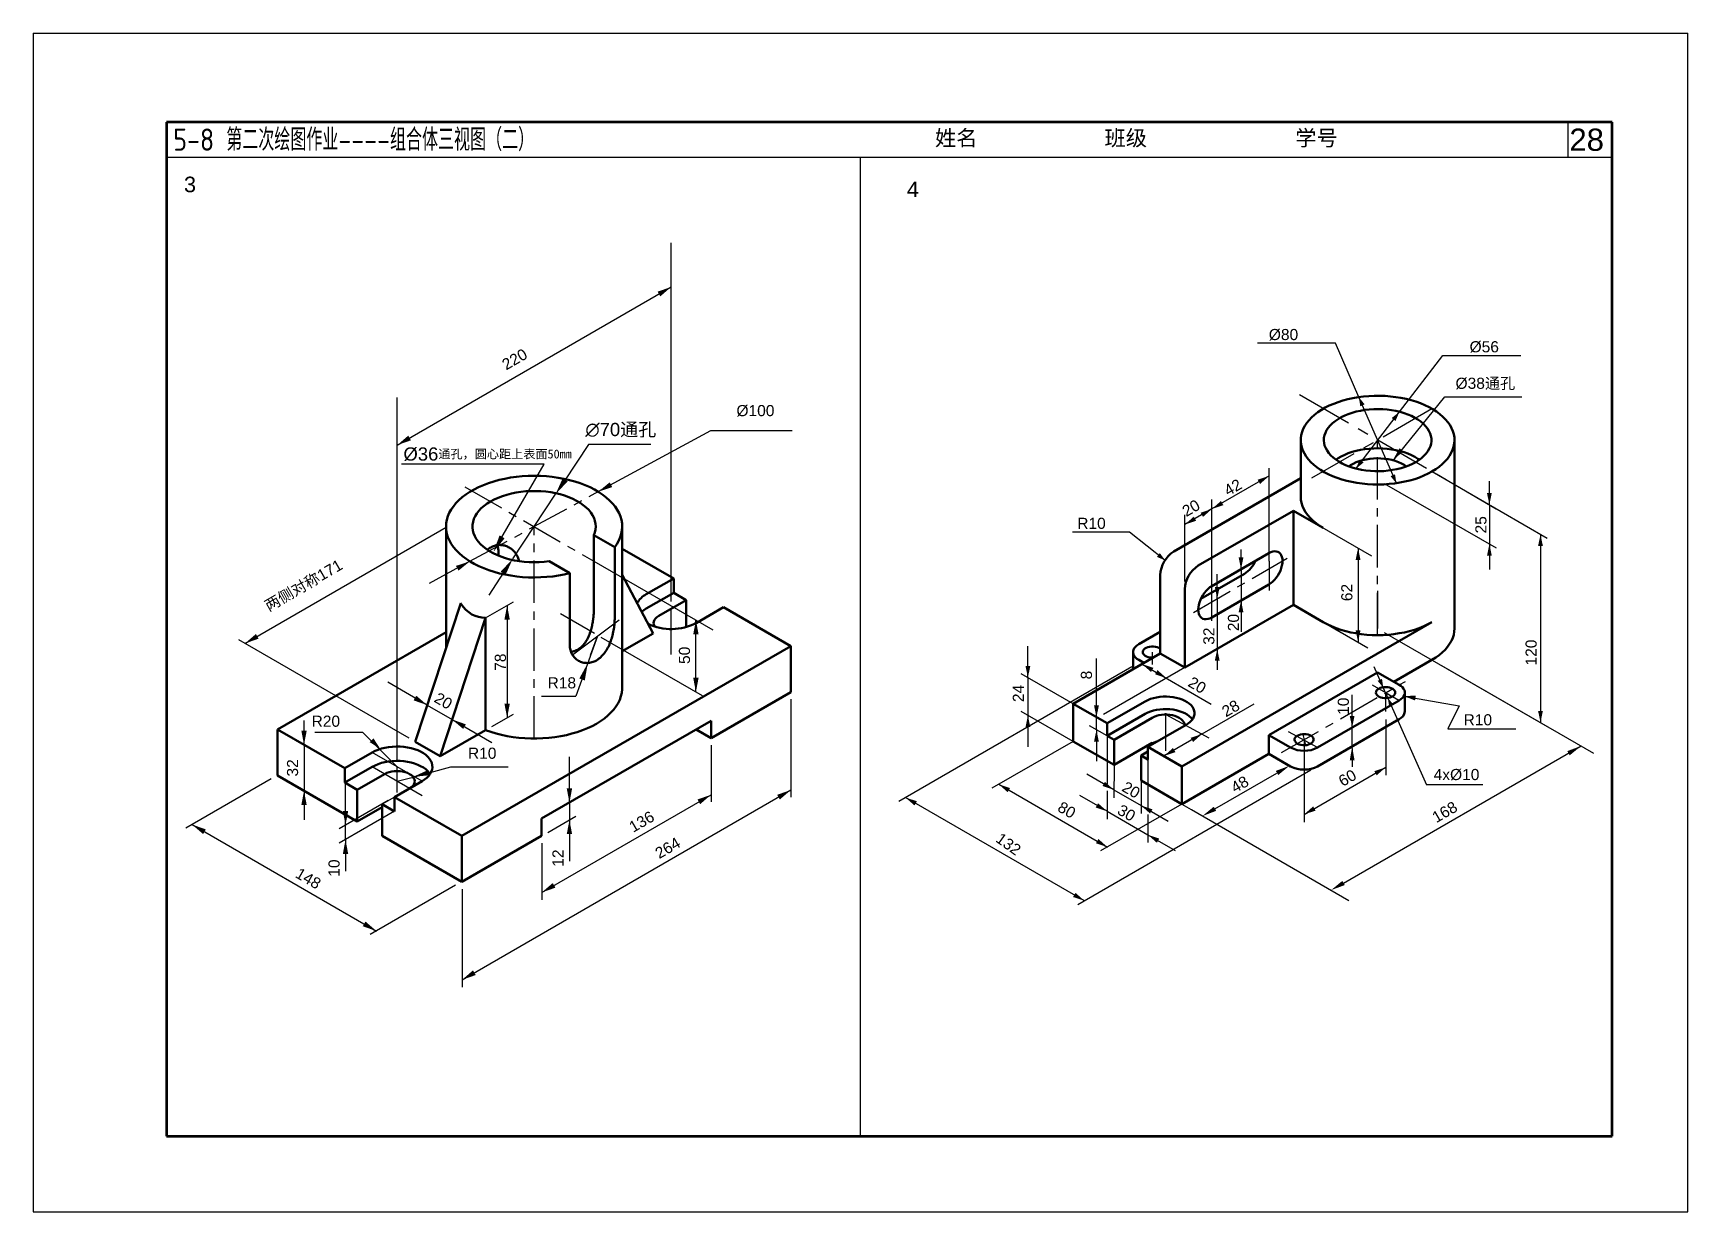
# Model space of a CAD drawing. Header units: inches. Extents: x 19 to 1260, y -758 to 274.
# Drawn here: x 459.5 to 831.5, y -752.4 to -487.4 of the extents above; entities that cross this region are included whole.
import ezdxf

# ---------------------------------------------------------------- set-up
doc = ezdxf.new("R2010")
doc.units = ezdxf.units.IN
doc.header["$LTSCALE"] = 2
doc.header["$MEASUREMENT"] = 0
doc.linetypes.add('CENTER', pattern=[50.8, 31.75, -6.35, 6.35, -6.35])
for name, color, linetype in [('c', 7, 'CENTER'), ('文字', 7, 'Continuous'), ('细实线', 7, 'Continuous')]:
    doc.layers.add(name, color=color, linetype=linetype)
for name, color, linetype, lineweight in [('s', 7, 'Continuous', 50), ('图层1', 7, 'Continuous', 50), ('粗实线', 7, 'Continuous', 53)]:
    doc.layers.add(name, color=color, linetype=linetype, lineweight=lineweight)
doc.styles.get("Standard").update_dxf_attribs({"font": 'arial.ttf', "height": 3.5})
doc.styles.add('汉字', font='gbenor.shx', dxfattribs={"height": 5, "bigfont": 'gbcbig.shx'})

msp = doc.modelspace()

# ---------------------------------------------------------------- linework, layer by layer
for p, q in [((459.47, -487.37), (831.47, -487.37)), ((814.47, -515.37), (489.47, -515.37)), ((585.55, -606.11), (612.3, -621.55))]:
    msp.add_line(p, q)
at = {"linetype": 'Continuous'}
for p, q in [((602.93, -615.14), (602.93, -534.53)), ((541.33, -579.99), (602.93, -544.42)), ((541.33, -650.71), (541.33, -569.26)), ((584.32, -579.88), (578.92, -588.01)), ((598.31, -579.88), (584.32, -579.88)), ((586.53, -590.45), (611.85, -576.69)), ((611.85, -576.69), (630.12, -576.69)), ((574.34, -584.26), (542.3, -584.26)), ((563.82, -602.48), (574.34, -584.26)), ((567.29, -605.54), (576.92, -591.03)), ((507.08, -624.58), (552.31, -598.47)), ((557.68, -606.11), (548.53, -611.09)), ((565.25, -608.61), (561.89, -613.69)), ((561.19, -618.82), (567.43, -615.22)), ((566.03, -616.02), (566.03, -641.3)), ((602.91, -619.98), (602.91, -616.75)), ((602.91, -627.09), (602.91, -619.98)), ((608.47, -635.5), (608.47, -619.33)), ((543.98, -645.88), (505.68, -623.77)), ((586.33, -622.97), (581.47, -636.45)), ((584.8, -627.22), (586.33, -622.97)), ((587.06, -623.14), (609.87, -636.31)), ((548.07, -638.44), (539.18, -633.31)), ((548.07, -638.44), (553.67, -641.67)), ((629.82, -637.13), (629.82, -659.14)), ((520.37, -647.37), (520.37, -641.93)), ((553.67, -641.67), (562.56, -646.81)), ((562.62, -643.27), (567.43, -640.49)), ((533.61, -644.63), (522.83, -644.63)), ((537.33, -648.32), (533.61, -644.63)), ((520.37, -647.37), (520.37, -657.72)), ((546.9, -655.54), (535.7, -649.08)), ((541.3, -652.28), (537.33, -648.32)), ((580.04, -660.37), (580.04, -650.1)), ((611.89, -647.48), (611.89, -660.19)), ((546.9, -658.81), (535.7, -652.34)), ((541.3, -655.57), (544.89, -654.61)), ((544.89, -654.61), (553.35, -652.34)), ((553.35, -652.34), (566.26, -652.34)), ((513.02, -655.03), (493.82, -666.11)), ((520.37, -657.72), (520.37, -664.23)), ((529.7, -665.44), (529.7, -655.17)), ((555.89, -700.2), (629.82, -657.52)), ((539.32, -659.89), (528.3, -666.25)), ((540.74, -659.1), (537.94, -660.71)), ((573.81, -680.56), (611.89, -658.58)), ((580.04, -660.37), (580.04, -664.25)), ((495.22, -665.3), (536.66, -689.23)), ((540.72, -662.31), (528.3, -669.48)), ((529.7, -668.67), (529.7, -665.44)), ((575.21, -667.04), (581.44, -663.44)), ((580.04, -664.25), (580.04, -673.54)), ((529.7, -668.67), (529.7, -675.78)), ((573.81, -669.46), (573.81, -682.18)), ((554.46, -678.95), (535.26, -690.04)), ((555.89, -679.81), (555.89, -701.81))]:
    msp.add_line(p, q, dxfattribs=at)
at = {"color": 7, "linetype": 'Continuous'}
for p, q in [((752.22, -557.06), (734.68, -557.06)), ((757.51, -569.23), (752.22, -557.06)), ((766.62, -572.52), (776.38, -559.81)), ((776.38, -559.81), (793.92, -559.81)), ((765.34, -583.27), (776.81, -569.15)), ((776.81, -569.15), (794.13, -569.15)), ((756.82, -585.29), (766.62, -572.52)), ((765.93, -588.58), (757.51, -569.23)), ((737.31, -586.93), (724.48, -594.34)), ((737.31, -606.05), (737.31, -585.17)), ((773.95, -585.92), (799.86, -600.92)), ((763.22, -588.59), (788.37, -603.11)), ((786.84, -593.4), (786.84, -588.13)), ((724.48, -594.34), (718.37, -597.86)), ((724.48, -613.45), (724.48, -592.18)), ((724.48, -613.45), (724.48, -592.57)), ((742.78, -594.74), (760.36, -604.89)), ((786.84, -593.4), (786.84, -602.22)), ((718.37, -610.63), (718.37, -595.7)), ((705.97, -599.58), (693.15, -599.58)), ((713.9, -605.86), (705.97, -599.58)), ((786.84, -602.22), (786.84, -607.93)), ((798.33, -600.04), (798.33, -642.37)), ((731.01, -607.88), (731.01, -603.49)), ((757.32, -603.14), (757.32, -624.29)), ((725.66, -614.54), (725.66, -609.03)), ((731.01, -607.88), (731.01, -614.94)), ((726.01, -614.34), (727.18, -613.66)), ((725.66, -614.54), (725.66, -625.83)), ((731.01, -614.94), (731.01, -621.99)), ((742.78, -615.91), (753.53, -622.11)), ((742.78, -615.91), (759.54, -625.58)), ((763.22, -622.1), (799.86, -643.25)), ((683.1, -632.28), (683.1, -625.22)), ((698.51, -641.17), (698.51, -627.95)), ((725.66, -625.83), (725.66, -630.5)), ((706.48, -629.83), (654.06, -660.09)), ((693.26, -638.14), (681.58, -631.4)), ((683.1, -632.28), (683.1, -640.74)), ((718.34, -630.01), (700.08, -640.55)), ((708.76, -629.2), (724.33, -638.19)), ((763.51, -635.67), (760.91, -629.86)), ((776.07, -629.52), (810.27, -649.26)), ((763.51, -635.67), (766.56, -637.43)), ((763.51, -635.67), (772.74, -656.38)), ((722.25, -644.93), (733.96, -638.17)), ((755.99, -645.38), (755.99, -636.15)), ((764.87, -638.03), (764.87, -638.03)), ((764.87, -638.03), (764.87, -638.03)), ((764.87, -638.03), (764.87, -638.03)), ((764.87, -638.03), (764.87, -638.03)), ((764.87, -638.03), (764.87, -638.03)), ((764.87, -638.03), (764.87, -638.03)), ((764.87, -638.03), (764.87, -638.03)), ((764.87, -638.03), (764.87, -638.03)), ((767.61, -636.39), (780.04, -638.6)), ((693.29, -646.59), (681.58, -639.86)), ((683.1, -640.74), (683.1, -647.8)), ((699.37, -641.67), (696.98, -640.29)), ((700.93, -645.36), (696.98, -643.11)), ((698.51, -643.99), (698.51, -641.17)), ((714.07, -643.06), (714.07, -640.24)), ((714.07, -640.58), (723.78, -645.81)), ((714.07, -648.71), (714.07, -643.06)), ((763.54, -641.65), (763.54, -654.19)), ((693.29, -646.59), (675.01, -657.11)), ((698.51, -643.99), (698.51, -651.05)), ((700.93, -645.36), (700.91, -656.14)), ((722.25, -644.93), (713.7, -649.87)), ((744.87, -645.01), (745.49, -647.48)), ((755.99, -648.21), (755.99, -645.38)), ((777.49, -643.76), (792.76, -643.76)), ((710.09, -650.65), (710.08, -661.52)), ((745.21, -648.72), (745.21, -664.77)), ((754.05, -678.43), (807.45, -647.63)), ((755.99, -648.21), (755.99, -652.3)), ((746.71, -653.05), (694.29, -683.32)), ((702.43, -657.48), (696.32, -653.96)), ((702.46, -651.88), (702.43, -659.25)), ((725.15, -661.74), (739.09, -653.7)), ((745.21, -663), (763.54, -652.42)), ((676.53, -656.23), (700.97, -670.34)), ((700.91, -657.74), (700.9, -664.06)), ((702.43, -657.48), (708.54, -661.01)), ((708.57, -655.41), (708.54, -662.77)), ((785.35, -656.38), (772.74, -656.38)), ((575.21, -663.16), (581.44, -659.56)), ((695.81, -682.43), (655.58, -659.21)), ((700.9, -662.3), (694.79, -658.77)), ((717.7, -660.68), (699.44, -671.22)), ((708.54, -661.01), (714.65, -664.54)), ((717.73, -660.7), (724.5, -664.61)), ((719.86, -661.93), (755.22, -682.34)), ((700.9, -662.3), (710.06, -667.59)), ((710.07, -663.03), (710.06, -669.35)), ((710.06, -667.59), (716.17, -671.12))]:
    msp.add_line(p, q, dxfattribs=at)
at = {"color": 5, "linetype": 'CENTER'}
for p, q in [((761.72, -612.73), (761.72, -621.2)), ((763.51, -635.63), (763.51, -639.86)), ((745.18, -646.21), (745.18, -650.45))]:
    msp.add_line(p, q, dxfattribs=at)
at = {"linetype": 'CENTER'}
for p, q in [((585.68, -622.32), (578.04, -617.91)), ((580.74, -627.17), (591.23, -619.29))]:
    msp.add_line(p, q, dxfattribs=at)
at = {"color": 7, "linetype": 'Continuous'}
msp.add_arc((713.69, -651.79), 5.54, 100.8909, 118.9296, dxfattribs=at)
for points in [[(602.93, -544.42), (599.86, -545.5), (600.46, -546.55)], [(757.51, -569.23), (757.81, -571.26), (758.8, -570.83)], [(766.62, -572.52), (764.88, -573.9), (765.74, -574.56)], [(756.82, -585.29), (758.56, -583.91), (757.7, -583.25)], [(767.5, -581.36), (766.66, -580.68), (765.04, -583.53)], [(578.53, -587.43), (579.62, -588.15), (576.9, -591.06)], [(737.31, -586.93), (734.75, -587.78), (735.29, -588.72)], [(765.93, -588.58), (765.63, -586.55), (764.64, -586.98)], [(586.53, -590.45), (589.67, -589.43), (589.09, -588.36)], [(786.84, -593.4), (787.38, -590.76), (786.3, -590.76)], [(724.48, -594.34), (721.92, -595.19), (722.46, -596.13)], [(724.48, -594.34), (727.04, -593.48), (726.5, -592.55)], [(718.37, -597.86), (720.93, -597.01), (720.39, -596.07)], [(786.84, -602.22), (786.3, -604.87), (787.38, -604.87)], [(798.33, -600.04), (797.79, -602.69), (798.87, -602.69)], [(557.67, -606.12), (554.53, -607.14), (555.1, -608.2)], [(564.58, -608.44), (565.67, -609.17), (567.3, -605.54)], [(713.9, -605.86), (712.76, -604.27), (712.09, -605.12)], [(731.01, -607.88), (731.55, -605.24), (730.47, -605.24)], [(757.32, -603.14), (756.78, -605.78), (757.86, -605.78)], [(725.66, -614.54), (726.2, -611.89), (725.12, -611.89)], [(566.03, -616.02), (565.42, -619.23), (566.63, -619.23)], [(731.01, -614.94), (730.47, -617.58), (731.55, -617.58)], [(608.47, -619.33), (607.86, -622.54), (609.07, -622.54)], [(507.08, -624.58), (510.16, -623.5), (509.56, -622.46)], [(757.32, -624.29), (757.86, -621.64), (756.78, -621.64)], [(725.66, -625.83), (725.12, -628.47), (726.2, -628.47)], [(583.49, -632.89), (582.26, -632.46), (584.17, -628.97)], [(608.47, -635.5), (609.07, -632.3), (607.86, -632.3)], [(683.1, -632.28), (683.64, -629.63), (682.56, -629.63)], [(708.76, -629.2), (710.78, -630.99), (711.32, -630.06)], [(714.25, -632.37), (712.23, -630.58), (711.69, -631.52)], [(762.99, -634.5), (762.7, -632.54), (761.72, -632.98)], [(548.08, -638.44), (545.6, -636.32), (545, -637.37)], [(566.03, -641.3), (566.63, -638.1), (565.42, -638.1)], [(698.51, -641.17), (699.05, -638.52), (697.97, -638.52)], [(764.02, -636.83), (764.31, -638.79), (765.29, -638.35)], [(767.61, -636.39), (770.12, -637.39), (770.31, -636.32)], [(798.33, -642.37), (798.87, -639.73), (797.79, -639.73)], [(553.68, -641.68), (556.15, -643.8), (556.75, -642.76)], [(683.1, -640.74), (682.56, -643.39), (683.64, -643.39)], [(755.99, -643.5), (756.53, -640.85), (755.45, -640.85)], [(520.37, -647.37), (520.98, -644.17), (519.77, -644.17)], [(537.51, -648.28), (535.97, -645.89), (535.12, -646.75)], [(698.51, -643.99), (697.97, -646.64), (699.05, -646.64)], [(722.25, -644.93), (719.69, -645.79), (720.23, -646.72)], [(713.7, -649.87), (716.26, -649.01), (715.72, -648.08)], [(755.99, -647.75), (755.45, -650.85), (756.53, -650.85)], [(544.87, -654.57), (548.58, -654.2), (548.27, -653.03)], [(763.54, -652.42), (760.98, -653.28), (761.52, -654.21)], [(520.37, -657.7), (519.77, -660.91), (520.98, -660.91)], [(580.04, -660.37), (580.64, -657.17), (579.43, -657.17)], [(629.82, -657.52), (626.74, -658.6), (627.34, -659.65)], [(676.53, -656.23), (678.55, -658.02), (679.09, -657.09)], [(702.43, -657.48), (700.41, -655.69), (699.87, -656.63)], [(611.89, -658.58), (608.82, -659.66), (609.42, -660.7)], [(655.58, -659.21), (657.61, -661), (658.15, -660.06)], [(700.9, -662.3), (698.88, -660.51), (698.34, -661.45)], [(708.54, -661.01), (710.56, -662.8), (711.1, -661.87)], [(745.21, -663), (747.77, -662.15), (747.23, -661.21)], [(529.7, -665.44), (530.3, -662.24), (529.1, -662.24)], [(580.04, -664.25), (579.43, -667.45), (580.64, -667.45)], [(529.7, -668.67), (529.1, -671.88), (530.3, -671.88)], [(700.97, -670.34), (698.95, -668.55), (698.41, -669.49)], [(710.06, -667.59), (712.09, -669.38), (712.63, -668.45)], [(573.81, -680.56), (576.89, -679.48), (576.28, -678.44)], [(695.81, -682.43), (693.79, -680.64), (693.25, -681.58)], [(536.66, -689.23), (534.19, -687.1), (533.58, -688.15)], [(555.89, -700.2), (558.97, -699.12), (558.36, -698.07)]]:
    msp.add_solid(points, dxfattribs=at)
at = {"color": 7, "linetype": 'Continuous', "ltscale": 0.5}
for points in [[(541.33, -579.99), (544.41, -578.91), (543.8, -577.86)], [(564.33, -600.29), (565.46, -600.94), (562.94, -604.01)]]:
    msp.add_solid(points, dxfattribs=at)
for points in [[(804.37, -648.78), (804.91, -649.72), (807.45, -647.63)], [(738.82, -653.23), (739.36, -654.16), (741.89, -652.08)], [(724.88, -661.28), (725.42, -662.21), (722.34, -663.36)], [(753.78, -677.96), (754.32, -678.89), (751.24, -680.04)]]:
    msp.add_solid(points)
at = {"color": 7, "linetype": 'Continuous', "lineweight": 0}
msp.add_solid([(495.22, -665.3), (497.69, -667.43), (498.29, -666.38)], dxfattribs=at)
at = {"layer": 'c', "ltscale": 0.2}
for p, q in [((744.17, -568.62), (788.37, -594.29)), ((773.93, -571.82), (746.88, -587.44))]:
    msp.add_line(p, q, dxfattribs=at)
at = {"layer": 'c', "ltscale": 0.15}
for p, q in [((761.72, -622.71), (761.72, -578.9)), ((556.53, -589.35), (585.55, -606.11)), ((557.68, -606.11), (586.53, -590.45)), ((572.1, -645.95), (572.1, -598.31)), ((720.3, -617.6), (741.41, -605.41)), ((740.14, -649.11), (767.98, -633.1)), ((766.56, -637.43), (760.55, -633.96)), ((748.23, -647.98), (741.69, -644.45)), ((541.3, -655.54), (541.3, -652.31)), ((541.3, -658.05), (541.3, -655.54))]:
    msp.add_line(p, q, dxfattribs=at)
at = {"layer": 'c', "ltscale": 0.5}
for p, q in [((737.31, -606.05), (737.31, -612.64)), ((724.48, -619.47), (724.48, -611.32)), ((711.06, -626.51), (711.06, -629.31)), ((763.51, -635.63), (763.51, -639.86)), ((745.18, -646.21), (745.18, -650.45))]:
    msp.add_line(p, q, dxfattribs=at)
at = {"layer": 's'}
for p, q in [((590.21, -602.94), (585.55, -600.25)), ((585.55, -616.42), (585.55, -600.25)), ((580.13, -608.76), (575.47, -606.07)), ((590.21, -602.94), (590.21, -619.11)), ((603.47, -609.96), (591.9, -603.28)), ((580.13, -624.93), (580.13, -608.76)), ((598.83, -622.33), (591.9, -609.18)), ((603.47, -609.96), (597.31, -613.51)), ((603.47, -613.19), (603.47, -609.96)), ((603.47, -613.19), (597.31, -616.75)), ((603.47, -613.19), (606.27, -614.81)), ((545.38, -646.72), (555.59, -615.55)), ((606.27, -614.81), (600.11, -618.36)), ((606.27, -620.89), (606.27, -614.81)), ((614.67, -616.42), (608.51, -619.98)), ((629.79, -625.15), (614.67, -616.42)), ((550.98, -649.95), (561.19, -618.79)), ((561.19, -618.79), (561.19, -644.06)), ((552.3, -622.03), (514.42, -643.9)), ((591.9, -626.33), (598.83, -622.33)), ((629.79, -625.15), (555.86, -667.83)), ((629.79, -635.5), (629.79, -625.15)), ((629.79, -635.5), (611.87, -645.84)), ((611.87, -641.96), (573.78, -663.95)), ((611.87, -645.84), (611.87, -641.96)), ((529.54, -652.63), (514.42, -643.9)), ((514.42, -643.9), (514.42, -654.25)), ((545.38, -646.72), (550.98, -649.95)), ((550.98, -649.95), (561.19, -644.06)), ((608.51, -643.9), (611.87, -645.84)), ((529.54, -652.63), (535.7, -649.08)), ((514.42, -654.25), (532.34, -664.6)), ((529.54, -655.86), (535.7, -652.31)), ((529.54, -655.86), (529.54, -652.63)), ((538.5, -653.93), (532.34, -657.48)), ((529.54, -655.86), (532.34, -657.48)), ((532.34, -664.6), (532.34, -657.48)), ((540.74, -659.1), (546.9, -655.54)), ((537.94, -661.36), (532.34, -664.6)), ((537.94, -667.83), (537.94, -660.71)), ((537.94, -660.71), (540.74, -662.33)), ((555.86, -667.83), (540.74, -659.1)), ((540.74, -662.33), (540.74, -659.1)), ((573.78, -663.95), (573.78, -667.83)), ((537.94, -667.83), (555.86, -678.17)), ((573.78, -667.83), (555.86, -678.17)), ((555.86, -678.17), (555.86, -667.83))]:
    msp.add_line(p, q, dxfattribs=at)
at = {"layer": 's', "flags": 128}
for points in [[(590.21, -602.94), (590.71, -602.22), (591.13, -601.47), (591.46, -600.71), (591.7, -599.94), (591.85, -599.17), (591.9, -598.38), (591.87, -597.6), (591.74, -596.82), (591.51, -596.05), (591.2, -595.29), (590.8, -594.54), (590.31, -593.81), (589.73, -593.1), (589.07, -592.42), (588.33, -591.76), (587.52, -591.14), (586.63, -590.55), (585.68, -589.99), (584.66, -589.47), (583.58, -589), (582.45, -588.57), (581.27, -588.18), (580.05, -587.84), (578.79, -587.55), (577.5, -587.31), (576.18, -587.13), (574.85, -586.99), (573.5, -586.91), (572.15, -586.88), (570.79, -586.91), (569.44, -586.99), (568.11, -587.12), (566.79, -587.3), (565.5, -587.54), (564.23, -587.82), (563.01, -588.16), (561.83, -588.54), (560.69, -588.97), (559.61, -589.44), (558.59, -589.96), (557.63, -590.51), (556.74, -591.1), (555.92, -591.72), (555.18, -592.38), (554.52, -593.06), (553.94, -593.77), (553.44, -594.5), (553.03, -595.24), (552.71, -596), (552.48, -596.77), (552.35, -597.55), (552.3, -598.34), (552.35, -599.12), (552.5, -599.9), (552.73, -600.67), (553.05, -601.43), (553.47, -602.17), (553.97, -602.9), (554.56, -603.6), (555.22, -604.29), (555.97, -604.94), (556.79, -605.56), (557.69, -606.15), (558.65, -606.7), (559.68, -607.21), (560.76, -607.68), (561.9, -608.11), (563.08, -608.49), (564.31, -608.82), (565.57, -609.1), (566.87, -609.33), (568.19, -609.52), (569.52, -609.64), (570.87, -609.72), (572.23, -609.74), (573.58, -609.71), (574.93, -609.62), (576.27, -609.49), (577.58, -609.3), (578.87, -609.05), (580.13, -608.76)], [(585.55, -600.25), (585.78, -599.62), (585.92, -598.97), (585.96, -598.32), (585.92, -597.67), (585.78, -597.03), (585.56, -596.39), (585.24, -595.77), (584.84, -595.16), (584.36, -594.57), (583.79, -594.01), (583.15, -593.48), (582.43, -592.97), (581.65, -592.51), (580.8, -592.08), (579.89, -591.69), (578.93, -591.35), (577.93, -591.05), (576.89, -590.8), (575.82, -590.6), (574.72, -590.45), (573.61, -590.36), (572.49, -590.31), (571.36, -590.32), (570.24, -590.38), (569.13, -590.5), (568.04, -590.66), (566.98, -590.88), (565.95, -591.14), (564.96, -591.46), (564.02, -591.81), (563.13, -592.21), (562.3, -592.65), (561.54, -593.13), (560.85, -593.64), (560.23, -594.19), (559.69, -594.76), (559.23, -595.35), (558.85, -595.97), (558.57, -596.59), (558.37, -597.23), (558.26, -597.88), (558.25, -598.53), (558.33, -599.18), (558.49, -599.82), (558.75, -600.46), (559.1, -601.08), (559.53, -601.68), (560.04, -602.25), (560.64, -602.81), (561.31, -603.33), (562.05, -603.82), (562.86, -604.27), (563.73, -604.69), (564.65, -605.06), (565.63, -605.38), (566.64, -605.67), (567.69, -605.9), (568.78, -606.08), (569.88, -606.21), (571, -606.29), (572.12, -606.31), (573.25, -606.29), (574.37, -606.21), (575.47, -606.07)], [(596.27, -617.48), (596.73, -617.11), (597.31, -616.75)], [(599.2, -620.79), (599.14, -620.69), (599, -620.34), (598.95, -619.98), (599, -619.62), (599.14, -619.27), (599.38, -618.94), (599.7, -618.64), (600.11, -618.36)], [(561.19, -644.06), (562.34, -644.47), (563.54, -644.83), (564.79, -645.15), (566.06, -645.41), (567.37, -645.62), (568.69, -645.79), (570.03, -645.89), (571.39, -645.95), (572.74, -645.95), (574.09, -645.9), (575.44, -645.79), (576.77, -645.64), (578.07, -645.43), (579.35, -645.16), (580.59, -644.85), (581.8, -644.49), (582.96, -644.09), (584.06, -643.64), (585.11, -643.14), (586.11, -642.61), (587.03, -642.04), (587.89, -641.43), (588.67, -640.79), (589.37, -640.12), (589.99, -639.43), (590.53, -638.71), (590.98, -637.97), (591.35, -637.22), (591.62, -636.45), (591.8, -635.68), (591.89, -634.89), (591.9, -634.53)], [(546.9, -655.54), (547.48, -655.17), (547.98, -654.77), (548.4, -654.34), (548.74, -653.88), (548.99, -653.41), (549.15, -652.93), (549.22, -652.43), (549.2, -651.94), (549.08, -651.45), (548.87, -650.97), (548.58, -650.5), (548.2, -650.06), (547.74, -649.64), (547.2, -649.25), (546.59, -648.9), (545.92, -648.59), (545.2, -648.33), (544.43, -648.11), (543.63, -647.94), (542.8, -647.82), (541.95, -647.75), (541.09, -647.74), (540.23, -647.78), (539.39, -647.87), (538.57, -648.02), (537.78, -648.21), (537.04, -648.46), (536.34, -648.74), (535.7, -649.08)], [(548.71, -653.92), (548.58, -653.73), (548.2, -653.29), (547.74, -652.87), (547.2, -652.49), (546.59, -652.14), (545.92, -651.83), (545.2, -651.56), (544.43, -651.34), (543.63, -651.17), (542.8, -651.05), (541.95, -650.98), (541.09, -650.97), (540.23, -651.01), (539.39, -651.1), (538.57, -651.25), (537.78, -651.45), (537.04, -651.69), (536.34, -651.98), (535.7, -652.31)], [(538.5, -653.93), (538.98, -653.69), (539.51, -653.5), (540.08, -653.37), (540.68, -653.28), (541.3, -653.26), (541.92, -653.28), (542.53, -653.37), (543.1, -653.5), (543.63, -653.69), (544.1, -653.93), (544.51, -654.2), (544.83, -654.5), (545.07, -654.84), (545.21, -655.18), (545.26, -655.54), (545.21, -655.9), (545.07, -656.25), (544.83, -656.58), (544.51, -656.89), (544.15, -657.13)]]:
    msp.add_lwpolyline(points, dxfattribs=at)
at = {"layer": 's'}
for centre, radius, start, end in [((599.59, -617.84), 4.89, 117.7626, 152.1089), ((602.89, -609.12), 12.22, 244.8975, 297.3673)]:
    msp.add_arc(centre, radius, start, end, dxfattribs=at)
msp.add_ellipse((572.1, -575.28), major_axis=(12.78, 43.28), ratio=0.349493, start_param=2.856196, end_param=3.258911, dxfattribs=at)
for points in [[(552.3, -598.31), (552.3, -625.58)], [(591.9, -634.53), (591.9, -598.31)]]:
    msp.add_open_spline(points, degree=1, dxfattribs=at)
for points, knots in [([(561.61, -603.5), (561.66, -603.46), (561.95, -603.2), (562.42, -602.92), (562.98, -602.68), (563.53, -602.51), (564.08, -602.43), (564.64, -602.44), (565.21, -602.51), (565.76, -602.66), (566.3, -602.9), (566.84, -603.21), (567.35, -603.6), (567.79, -604.08), (568.08, -604.48), (568.33, -604.91), (568.53, -605.39), (568.64, -605.77), (568.67, -606), (568.68, -606.05)], [0, 0, 0, 0, 0.019549, 0.119202, 0.170141, 0.215645, 0.308113, 0.355151, 0.402614, 0.498897, 0.547779, 0.600155, 0.706539, 0.760676, 0.814827, 0.869414, 0.925488, 0.982134, 1, 1, 1, 1]), ([(564.08, -604.03), (564.08, -603.88), (564.06, -603.41), (563.97, -602.9), (563.83, -602.56), (563.81, -602.5)], [0, 0, 0, 0, 0.285873, 0.867837, 1, 1, 1, 1]), ([(564.02, -604.79), (564.03, -604.71), (564.08, -604.45), (564.08, -604.2), (564.08, -604.03)], [0, 0, 0, 0, 0.301405, 1, 1, 1, 1]), ([(585.55, -616.42), (585.55, -616.57), (585.55, -617.03), (585.51, -617.71), (585.45, -618.41), (585.37, -619.12), (585.27, -619.85), (585.12, -620.59), (584.94, -621.35), (584.71, -622.11), (584.42, -622.85), (584.17, -623.4), (583.88, -623.93), (583.56, -624.42), (583.21, -624.87), (582.72, -625.38), (582.19, -625.8), (581.64, -626.11), (581.09, -626.34), (580.68, -626.42), (580.41, -626.48)], [0, 0, 0, 0, 0.040599, 0.123351, 0.165588, 0.20618, 0.288571, 0.330418, 0.374574, 0.464187, 0.509737, 0.556861, 0.604341, 0.653017, 0.70214, 0.745678, 0.834525, 0.879989, 0.919664, 1, 1, 1, 1]), ([(580.13, -624.93), (580.13, -625.32), (580.17, -625.69), (580.31, -626.21), (580.36, -626.38), (580.49, -626.71), (580.57, -626.88), (580.83, -627.33), (581.04, -627.6), (581.4, -627.97), (581.53, -628.08), (581.79, -628.29), (581.93, -628.38), (582.37, -628.64), (582.68, -628.77), (583.34, -628.94), (583.68, -628.98), (584.2, -628.97), (584.38, -628.96), (584.73, -628.91), (584.9, -628.87), (585.43, -628.72), (585.77, -628.58), (586.27, -628.29), (586.43, -628.18), (586.75, -627.94), (586.91, -627.82), (587.36, -627.4), (587.64, -627.09), (588.04, -626.57), (588.16, -626.38), (588.4, -626.01), (588.52, -625.82), (588.73, -625.42), (588.84, -625.21), (589.03, -624.79), (589.12, -624.57), (589.38, -623.92), (589.52, -623.47), (589.71, -622.8), (589.77, -622.57), (589.87, -622.11), (589.92, -621.88), (590.04, -621.21), (590.1, -620.77), (590.17, -620.13), (590.18, -619.91), (590.2, -619.5), (590.21, -619.3), (590.21, -619.11)], [0, 0, 0, 0, 0.0625, 0.0625, 0.09375, 0.09375, 0.125, 0.125, 0.1875, 0.1875, 0.21875, 0.21875, 0.25, 0.25, 0.3125, 0.3125, 0.375, 0.375, 0.40625, 0.40625, 0.4375, 0.4375, 0.5, 0.5, 0.53125, 0.53125, 0.5625, 0.5625, 0.625, 0.625, 0.65625, 0.65625, 0.6875, 0.6875, 0.71875, 0.71875, 0.75, 0.75, 0.8125, 0.8125, 0.84375, 0.84375, 0.875, 0.875, 0.9375, 0.9375, 0.96875, 0.96875, 1, 1, 1, 1])]:
    msp.add_open_spline(points, degree=3, knots=knots, dxfattribs=at)
at = {"layer": '图层1'}
for p, q in [((757.35, -569.22), (758.54, -569.06)), ((758.54, -569.06), (759.74, -568.96)), ((759.74, -568.96), (760.96, -568.9)), ((760.96, -568.9), (762.18, -568.9)), ((762.18, -568.9), (763.39, -568.94)), ((763.39, -568.94), (764.6, -569.03)), ((764.6, -569.03), (765.8, -569.18)), ((747.54, -573.16), (748.28, -572.6)), ((748.28, -572.6), (749.08, -572.07)), ((749.08, -572.07), (749.94, -571.57)), ((749.94, -571.57), (750.86, -571.11)), ((750.86, -571.11), (751.84, -570.69)), ((751.84, -570.69), (752.86, -570.3)), ((752.86, -570.3), (753.93, -569.96)), ((753.93, -569.96), (755.04, -569.67)), ((755.04, -569.67), (756.18, -569.42)), ((755.13, -573.01), (756, -572.71)), ((756, -572.71), (756.92, -572.46)), ((756.18, -569.42), (757.35, -569.22)), ((756.92, -572.46), (757.86, -572.25)), ((757.86, -572.25), (758.83, -572.09)), ((758.83, -572.09), (759.83, -571.97)), ((759.83, -571.97), (760.83, -571.9)), ((760.83, -571.9), (761.85, -571.89)), ((761.85, -571.89), (762.86, -571.92)), ((762.86, -571.92), (763.86, -572)), ((763.86, -572), (764.85, -572.12)), ((764.85, -572.12), (765.82, -572.3)), ((765.8, -569.18), (766.97, -569.37)), ((765.82, -572.3), (766.75, -572.52)), ((766.75, -572.52), (767.66, -572.79)), ((766.97, -569.37), (768.12, -569.6)), ((767.66, -572.79), (768.52, -573.09)), ((768.12, -569.6), (769.24, -569.89)), ((769.24, -569.89), (770.32, -570.22)), ((770.32, -570.22), (771.35, -570.59)), ((771.35, -570.59), (772.34, -571)), ((772.34, -571), (773.27, -571.45)), ((773.27, -571.45), (774.15, -571.94)), ((774.15, -571.94), (774.97, -572.46)), ((774.97, -572.46), (775.72, -573.02)), ((744.74, -577.03), (745, -576.34)), ((745, -576.34), (745.35, -575.67)), ((745.35, -575.67), (745.78, -575.01)), ((745.78, -575.01), (746.3, -574.37)), ((746.3, -574.37), (746.88, -573.75)), ((746.88, -573.75), (747.54, -573.16)), ((750.26, -576.64), (750.62, -576.1)), ((750.62, -576.1), (751.06, -575.57)), ((751.06, -575.57), (751.57, -575.07)), ((751.57, -575.07), (752.16, -574.59)), ((752.16, -574.59), (752.82, -574.14)), ((752.82, -574.14), (753.53, -573.73)), ((753.53, -573.73), (754.31, -573.35)), ((754.31, -573.35), (755.13, -573.01)), ((768.52, -573.09), (769.33, -573.44)), ((769.33, -573.44), (770.09, -573.83)), ((770.09, -573.83), (770.79, -574.25)), ((770.79, -574.25), (771.43, -574.71)), ((771.43, -574.71), (772, -575.19)), ((772, -575.19), (772.5, -575.7)), ((772.5, -575.7), (772.92, -576.23)), ((772.92, -576.23), (773.26, -576.78)), ((775.72, -573.02), (776.4, -573.6)), ((776.4, -573.6), (777, -574.22)), ((777, -574.22), (777.53, -574.85)), ((777.53, -574.85), (777.99, -575.5)), ((777.99, -575.5), (778.36, -576.17)), ((778.36, -576.17), (778.64, -576.86)), ((744.45, -579.13), (744.46, -578.43)), ((744.52, -579.84), (744.45, -579.13)), ((744.46, -578.43), (744.55, -577.73)), ((744.68, -580.53), (744.52, -579.84)), ((744.55, -577.73), (744.74, -577.03)), ((749.62, -578.94), (749.66, -578.36)), ((749.68, -579.53), (749.62, -578.94)), ((749.66, -578.36), (749.77, -577.78)), ((749.81, -580.11), (749.68, -579.53)), ((749.77, -577.78), (749.97, -577.2)), ((750.04, -580.68), (749.81, -580.11)), ((749.97, -577.2), (750.26, -576.64)), ((773.26, -576.78), (773.52, -577.35)), ((773.58, -580.25), (773.34, -580.82)), ((773.52, -577.35), (773.7, -577.92)), ((773.74, -579.67), (773.58, -580.25)), ((773.7, -577.92), (773.8, -578.5)), ((773.81, -579.09), (773.74, -579.67)), ((773.8, -578.5), (773.81, -579.09)), ((778.64, -576.86), (778.85, -577.55)), ((778.94, -579.66), (778.81, -580.36)), ((778.85, -577.55), (778.97, -578.25)), ((779, -578.96), (778.94, -579.66)), ((778.97, -578.25), (779, -578.96)), ((744.93, -581.22), (744.68, -580.53)), ((745.26, -581.9), (744.93, -581.22)), ((745.67, -582.56), (745.26, -581.9)), ((746.16, -583.21), (745.67, -582.56)), ((746.73, -583.83), (746.16, -583.21)), ((747.37, -584.43), (746.73, -583.83)), ((750.34, -581.23), (750.04, -580.68)), ((750.72, -581.78), (750.34, -581.23)), ((751.18, -582.3), (750.72, -581.78)), ((751.71, -582.79), (751.18, -582.3)), ((752.32, -583.26), (751.71, -582.79)), ((752.99, -583.7), (752.32, -583.26)), ((752.34, -583.28), (752.82, -582.96)), ((752.82, -582.96), (753.53, -582.55)), ((753.72, -584.11), (752.99, -583.7)), ((753.53, -582.55), (754.31, -582.17)), ((754.31, -582.17), (755.13, -581.83)), ((755.13, -581.83), (756, -581.53)), ((756, -581.53), (756.92, -581.28)), ((756.22, -584.17), (756.88, -583.86)), ((756.88, -583.86), (757.58, -583.59)), ((756.92, -581.28), (757.86, -581.07)), ((757.58, -583.59), (758.34, -583.37)), ((757.86, -581.07), (758.83, -580.91)), ((758.34, -583.37), (759.12, -583.19)), ((758.83, -580.91), (759.83, -580.79)), ((759.12, -583.19), (759.94, -583.06)), ((759.83, -580.79), (760.83, -580.72)), ((759.94, -583.06), (760.77, -582.98)), ((760.77, -582.98), (761.61, -582.95)), ((760.83, -580.72), (761.85, -580.71)), ((761.61, -582.95), (762.46, -582.97)), ((761.85, -580.71), (762.86, -580.74)), ((762.46, -582.97), (763.29, -583.04)), ((762.86, -580.74), (763.86, -580.82)), ((763.29, -583.04), (764.11, -583.16)), ((763.86, -580.82), (764.85, -580.94)), ((764.11, -583.16), (764.91, -583.32)), ((764.85, -580.94), (765.82, -581.12)), ((764.91, -583.32), (765.67, -583.53)), ((765.67, -583.53), (766.39, -583.79)), ((765.82, -581.12), (766.75, -581.34)), ((766.39, -583.79), (767.06, -584.09)), ((766.75, -581.34), (767.66, -581.6)), ((767.66, -581.6), (768.52, -581.91)), ((768.52, -581.91), (769.33, -582.26)), ((769.33, -582.26), (770.09, -582.65)), ((770.27, -583.81), (769.53, -584.2)), ((770.09, -582.65), (770.79, -583.07)), ((770.96, -583.38), (770.27, -583.81)), ((770.79, -583.07), (771.1, -583.28)), ((771.58, -582.91), (770.96, -583.38)), ((772.13, -582.42), (771.58, -582.91)), ((772.61, -581.91), (772.13, -582.42)), ((773.01, -581.37), (772.61, -581.91)), ((773.34, -580.82), (773.01, -581.37)), ((776.86, -583.68), (776.23, -584.28)), ((777.41, -583.05), (776.86, -583.68)), ((777.88, -582.4), (777.41, -583.05)), ((778.27, -581.73), (777.88, -582.4)), ((778.58, -581.05), (778.27, -581.73)), ((778.81, -580.36), (778.58, -581.05)), ((744.44, -587.44), (715.9, -603.91)), ((748.09, -585), (747.37, -584.43)), ((748.87, -585.54), (748.09, -585)), ((749.72, -586.05), (748.87, -585.54)), ((750.62, -586.52), (749.72, -586.05)), ((751.59, -586.95), (750.62, -586.52)), ((752.6, -587.34), (751.59, -586.95)), ((753.66, -587.69), (752.6, -587.34)), ((754.76, -588), (753.66, -587.69)), ((754.51, -584.47), (753.72, -584.11)), ((755.35, -584.8), (754.51, -584.47)), ((755.25, -584.77), (755.62, -584.51)), ((756.23, -585.09), (755.35, -584.8)), ((755.62, -584.51), (756.22, -584.17)), ((757.15, -585.33), (756.23, -585.09)), ((758.1, -585.53), (757.15, -585.33)), ((759.08, -585.68), (758.1, -585.53)), ((760.08, -585.79), (759.08, -585.68)), ((761.09, -585.84), (760.08, -585.79)), ((762.1, -585.85), (761.09, -585.84)), ((763.11, -585.81), (762.1, -585.85)), ((764.11, -585.71), (763.11, -585.81)), ((765.09, -585.57), (764.11, -585.71)), ((766.05, -585.39), (765.09, -585.57)), ((766.98, -585.16), (766.05, -585.39)), ((767.88, -584.88), (766.98, -585.16)), ((767.06, -584.09), (767.67, -584.42)), ((767.67, -584.42), (768.19, -584.77)), ((768.73, -584.56), (767.88, -584.88)), ((769.53, -584.2), (768.73, -584.56)), ((770.05, -587.61), (768.96, -587.93)), ((771.1, -587.25), (770.05, -587.61)), ((772.1, -586.85), (771.1, -587.25)), ((773.05, -586.4), (772.1, -586.85)), ((773.94, -585.92), (773.05, -586.4)), ((774.77, -585.41), (773.94, -585.92)), ((775.54, -584.86), (774.77, -585.41)), ((776.23, -584.28), (775.54, -584.86)), ((755.89, -588.26), (754.76, -588)), ((757.05, -588.47), (755.89, -588.26)), ((758.24, -588.64), (757.05, -588.47)), ((759.44, -588.76), (758.24, -588.64)), ((760.65, -588.83), (759.44, -588.76)), ((761.87, -588.84), (760.65, -588.83)), ((763.09, -588.81), (761.87, -588.84)), ((764.3, -588.73), (763.09, -588.81)), ((765.5, -588.6), (764.3, -588.73)), ((766.68, -588.42), (765.5, -588.6)), ((767.84, -588.2), (766.68, -588.42)), ((768.96, -587.93), (767.84, -588.2)), ((721.4, -607.09), (742.78, -594.74)), ((742.78, -594.74), (749.5, -598.62)), ((742.78, -594.74), (742.78, -615.91)), ((744.48, -592.28), (744.44, -591.57)), ((744.62, -592.99), (744.48, -592.28)), ((744.83, -593.69), (744.62, -592.99)), ((745.14, -594.38), (744.83, -593.69)), ((745.53, -595.05), (745.14, -594.38)), ((746, -595.71), (745.53, -595.05)), ((746.55, -596.35), (746, -595.71)), ((747.18, -596.96), (746.55, -596.35)), ((747.89, -597.55), (747.18, -596.96)), ((748.66, -598.1), (747.89, -597.55)), ((749.5, -598.62), (748.66, -598.1)), ((737.28, -604.27), (724.45, -611.67)), ((737.72, -604.05), (737.28, -604.27)), ((738.14, -603.91), (737.72, -604.05)), ((738.55, -603.85), (738.14, -603.91)), ((738.93, -603.87), (738.55, -603.85)), ((739.28, -603.97), (738.93, -603.87)), ((739.59, -604.15), (739.28, -603.97)), ((739.85, -604.4), (739.59, -604.15)), ((740.06, -604.72), (739.85, -604.4)), ((740.21, -605.11), (740.06, -604.72)), ((740.31, -605.55), (740.21, -605.11)), ((740.34, -606.03), (740.31, -605.55)), ((740.31, -606.55), (740.34, -606.03)), ((712.84, -609.2), (712.84, -626.84)), ((721.98, -614.57), (731.78, -608.91)), ((738.55, -610.27), (738.93, -609.81)), ((738.93, -609.81), (739.28, -609.3)), ((739.28, -609.3), (739.59, -608.77)), ((739.59, -608.77), (739.85, -608.22)), ((739.85, -608.22), (740.06, -607.65)), ((740.06, -607.65), (740.21, -607.09)), ((740.21, -607.09), (740.31, -606.55)), ((718.34, -612.38), (718.34, -630.01)), ((722.45, -613.69), (722.14, -614.22)), ((722.8, -613.19), (722.45, -613.69)), ((723.18, -612.72), (722.8, -613.19)), ((723.59, -612.31), (723.18, -612.72)), ((724.02, -611.96), (723.59, -612.31)), ((724.45, -611.67), (724.02, -611.96)), ((724.45, -618.73), (737.28, -611.32)), ((737.28, -611.32), (737.72, -611.03)), ((737.72, -611.03), (738.14, -610.68)), ((738.14, -610.68), (738.55, -610.27)), ((718.34, -630.01), (742.78, -615.91)), ((721.43, -616.44), (721.4, -616.96)), ((721.4, -616.96), (721.43, -617.45)), ((721.52, -615.9), (721.43, -616.44)), ((721.43, -617.45), (721.52, -617.89)), ((721.67, -615.34), (721.52, -615.9)), ((721.88, -614.78), (721.67, -615.34)), ((722.14, -614.22), (721.88, -614.78)), ((742.78, -615.91), (749.5, -619.79)), ((773.94, -619.79), (717.73, -652.23)), ((721.52, -617.89), (721.67, -618.27)), ((721.67, -618.27), (721.88, -618.59)), ((721.88, -618.59), (722.14, -618.84)), ((722.14, -618.84), (722.45, -619.02)), ((722.45, -619.02), (722.8, -619.12)), ((722.8, -619.12), (723.18, -619.14)), ((723.18, -619.14), (723.59, -619.08)), ((723.59, -619.08), (724.02, -618.94)), ((724.02, -618.94), (724.45, -618.73)), ((749.5, -619.79), (750.4, -620.27)), ((750.4, -620.27), (751.36, -620.72)), ((751.36, -620.72), (752.38, -621.12)), ((752.38, -621.12), (753.44, -621.49)), ((770, -621.49), (771.06, -621.12)), ((771.06, -621.12), (772.07, -620.72)), ((772.07, -620.72), (773.04, -620.27)), ((773.04, -620.27), (773.94, -619.79)), ((779, -621.2), (778.96, -621.91)), ((707.6, -625.02), (708, -624.75)), ((708, -624.75), (712.84, -621.96)), ((753.44, -621.49), (754.54, -621.81)), ((754.54, -621.81), (755.68, -622.08)), ((755.68, -622.08), (756.85, -622.3)), ((756.85, -622.3), (758.05, -622.48)), ((758.05, -622.48), (759.26, -622.61)), ((759.26, -622.61), (760.49, -622.68)), ((760.49, -622.68), (761.72, -622.71)), ((761.72, -622.71), (762.95, -622.68)), ((762.95, -622.68), (764.18, -622.61)), ((764.18, -622.61), (765.39, -622.48)), ((765.39, -622.48), (766.59, -622.3)), ((766.59, -622.3), (767.76, -622.08)), ((767.76, -622.08), (768.9, -621.81)), ((768.9, -621.81), (770, -621.49)), ((777.91, -624.68), (777.44, -625.34)), ((778.3, -624.01), (777.91, -624.68)), ((778.6, -623.32), (778.3, -624.01)), ((778.82, -622.62), (778.6, -623.32)), ((778.96, -621.91), (778.82, -622.62)), ((712.84, -626.84), (693.29, -638.13)), ((706.75, -626.34), (706.84, -625.98)), ((706.75, -626.69), (706.75, -626.34)), ((706.84, -627.04), (706.75, -626.69)), ((706.84, -625.98), (707.01, -625.64)), ((707.01, -627.39), (706.84, -627.04)), ((707.01, -625.64), (707.27, -625.32)), ((707.27, -627.71), (707.01, -627.39)), ((707.27, -625.32), (707.6, -625.02)), ((707.6, -628.01), (707.27, -627.71)), ((708, -628.28), (707.6, -628.01)), ((709.18, -628.96), (708, -628.28)), ((708.9, -626.42), (708.98, -626.17)), ((708.91, -626.67), (708.9, -626.42)), ((709.01, -626.92), (708.91, -626.67)), ((708.98, -626.17), (709.14, -625.94)), ((709.2, -627.15), (709.01, -626.92)), ((709.14, -625.94), (709.38, -625.73)), ((709.45, -627.35), (709.2, -627.15)), ((709.38, -625.73), (709.69, -625.55)), ((709.78, -627.52), (709.45, -627.35)), ((709.69, -625.55), (710.06, -625.41)), ((710.16, -627.65), (709.78, -627.52)), ((710.06, -625.41), (710.46, -625.32)), ((710.57, -627.73), (710.16, -627.65)), ((710.46, -625.32), (710.89, -625.27)), ((711, -627.76), (710.57, -627.73)), ((710.89, -625.27), (711.33, -625.28)), ((711.26, -627.76), (711, -627.76)), ((711.33, -625.28), (711.76, -625.33)), ((711.76, -625.33), (712.15, -625.44)), ((712.15, -625.44), (712.51, -625.59)), ((712.51, -625.59), (712.8, -625.78)), ((712.8, -625.78), (712.84, -625.81)), ((712.84, -626.84), (718.34, -630.01)), ((773.94, -628.25), (765.39, -633.19)), ((774.78, -627.73), (773.94, -628.25)), ((775.55, -627.18), (774.78, -627.73)), ((776.26, -626.59), (775.55, -627.18)), ((776.89, -625.98), (776.26, -626.59)), ((777.44, -625.34), (776.89, -625.98)), ((737.28, -645.18), (761.72, -631.07)), ((761.72, -631.07), (766.56, -633.87)), ((761.35, -635.66), (761.38, -635.41)), ((761.4, -635.91), (761.35, -635.66)), ((761.38, -635.41), (761.5, -635.17)), ((761.54, -636.15), (761.4, -635.91)), ((761.5, -635.17), (761.7, -634.95)), ((761.7, -634.95), (761.98, -634.75)), ((761.98, -634.75), (762.32, -634.59)), ((762.32, -634.59), (762.7, -634.47)), ((762.7, -634.47), (763.13, -634.4)), ((763.13, -634.4), (763.56, -634.38)), ((763.56, -634.38), (763.99, -634.42)), ((763.99, -634.42), (764.41, -634.5)), ((764.41, -634.5), (764.78, -634.63)), ((764.78, -634.63), (765.11, -634.8)), ((765.11, -634.8), (765.37, -635)), ((765.37, -635), (765.55, -635.23)), ((765.58, -635.97), (765.42, -636.21)), ((765.55, -635.23), (765.65, -635.47)), ((765.66, -635.73), (765.58, -635.97)), ((765.65, -635.47), (765.66, -635.73)), ((766.56, -633.87), (766.96, -634.14)), ((766.96, -634.14), (767.3, -634.44)), ((767.3, -634.44), (767.55, -634.76)), ((767.55, -634.76), (767.73, -635.1)), ((767.73, -635.1), (767.82, -635.45)), ((767.82, -635.81), (767.73, -636.16)), ((767.82, -635.45), (767.82, -635.81)), ((700.93, -642.53), (693.29, -638.13)), ((693.29, -638.13), (693.29, -646.59)), ((709.48, -637.6), (700.93, -642.53)), ((710.05, -637.31), (709.48, -637.6)), ((710.66, -637.06), (710.05, -637.31)), ((711.33, -636.85), (710.66, -637.06)), ((711.33, -639.67), (710.66, -639.88)), ((712.03, -636.69), (711.33, -636.85)), ((712.03, -639.51), (711.33, -639.67)), ((712.76, -636.58), (712.03, -636.69)), ((712.76, -639.4), (712.03, -639.51)), ((713.5, -636.52), (712.76, -636.58)), ((713.5, -639.34), (712.76, -639.4)), ((714.25, -636.5), (713.5, -636.52)), ((714.25, -639.32), (713.5, -639.34)), ((715.01, -636.54), (714.25, -636.5)), ((715.01, -639.36), (714.25, -639.32)), ((715.74, -636.63), (715.01, -636.54)), ((715.74, -639.45), (715.01, -639.36)), ((716.46, -636.77), (715.74, -636.63)), ((716.46, -639.59), (715.74, -639.45)), ((717.14, -636.95), (716.46, -636.77)), ((717.14, -639.77), (716.46, -639.59)), ((717.78, -637.18), (717.14, -636.95)), ((717.78, -640), (717.14, -639.77)), ((718.37, -637.45), (717.78, -637.18)), ((718.91, -637.76), (718.37, -637.45)), ((719.37, -638.1), (718.91, -637.76)), ((719.77, -638.47), (719.37, -638.1)), ((720.09, -638.86), (719.77, -638.47)), ((720.33, -639.27), (720.09, -638.86)), ((720.48, -639.7), (720.33, -639.27)), ((720.54, -640.13), (720.48, -639.7)), ((766.56, -637.39), (748.23, -647.98)), ((761.77, -636.37), (761.54, -636.15)), ((762.06, -636.56), (761.77, -636.37)), ((762.41, -636.71), (762.06, -636.56)), ((762.81, -636.81), (762.41, -636.71)), ((763.23, -636.87), (762.81, -636.81)), ((763.67, -636.87), (763.23, -636.87)), ((764.1, -636.83), (763.67, -636.87)), ((764.51, -636.74), (764.1, -636.83)), ((764.87, -636.6), (764.51, -636.74)), ((765.18, -636.42), (764.87, -636.6)), ((765.42, -636.21), (765.18, -636.42)), ((766.96, -637.13), (766.56, -637.39)), ((767.3, -636.83), (766.96, -637.13)), ((767.55, -636.5), (767.3, -636.83)), ((767.73, -636.16), (767.55, -636.5)), ((709.48, -640.42), (700.93, -645.36)), ((700.93, -645.36), (700.93, -642.53)), ((711.01, -641.3), (702.46, -646.24)), ((710.05, -640.13), (709.48, -640.42)), ((710.66, -639.88), (710.05, -640.13)), ((710.09, -647.83), (718.65, -642.89)), ((711.48, -641.07), (711.01, -641.3)), ((712, -640.88), (711.48, -641.07)), ((712.56, -640.73), (712, -640.88)), ((713.15, -640.63), (712.56, -640.73)), ((713.76, -640.58), (713.15, -640.63)), ((714.37, -640.58), (713.76, -640.58)), ((714.98, -640.63), (714.37, -640.58)), ((715.58, -640.73), (714.98, -640.63)), ((716.14, -640.88), (715.58, -640.73)), ((716.65, -641.07), (716.14, -640.88)), ((717.12, -641.3), (716.65, -641.07)), ((717.52, -641.57), (717.12, -641.3)), ((717.86, -641.87), (717.52, -641.57)), ((718.37, -640.27), (717.78, -640)), ((718.11, -642.19), (717.86, -641.87)), ((718.29, -642.53), (718.11, -642.19)), ((718.37, -642.89), (718.29, -642.53)), ((718.91, -640.58), (718.37, -640.27)), ((718.39, -643.04), (718.37, -642.89)), ((718.65, -642.89), (719.15, -642.56)), ((719.37, -640.92), (718.91, -640.58)), ((719.15, -642.56), (719.58, -642.21)), ((719.77, -641.29), (719.37, -640.92)), ((719.58, -642.21), (719.94, -641.82)), ((720.07, -641.65), (719.77, -641.29)), ((719.94, -641.82), (720.22, -641.42)), ((720.22, -641.42), (720.41, -641)), ((720.41, -641), (720.52, -640.57)), ((720.52, -640.57), (720.54, -640.13)), ((766.56, -641.63), (748.23, -652.21)), ((693.29, -646.59), (702.46, -651.88)), ((700.93, -645.36), (702.46, -646.24)), ((702.46, -651.88), (702.46, -646.24)), ((711.01, -646.94), (702.46, -651.88)), ((737.28, -645.18), (737.28, -649.41)), ((742.12, -647.98), (737.28, -645.18)), ((743.02, -646.24), (743.05, -645.99)), ((743.07, -646.49), (743.02, -646.24)), ((743.05, -645.99), (743.17, -645.75)), ((743.22, -646.73), (743.07, -646.49)), ((743.17, -645.75), (743.37, -645.53)), ((743.44, -646.95), (743.22, -646.73)), ((743.37, -645.53), (743.65, -645.33)), ((743.73, -647.14), (743.44, -646.95)), ((743.65, -645.33), (743.99, -645.17)), ((744.08, -647.29), (743.73, -647.14)), ((743.99, -645.17), (744.38, -645.05)), ((744.38, -645.05), (744.8, -644.98)), ((744.8, -644.98), (745.23, -644.97)), ((745.23, -644.97), (745.67, -645)), ((745.67, -645), (746.08, -645.08)), ((746.08, -645.08), (746.46, -645.21)), ((746.54, -647.18), (746.18, -647.32)), ((746.46, -645.21), (746.78, -645.38)), ((746.85, -647), (746.54, -647.18)), ((746.78, -645.38), (747.04, -645.58)), ((747.09, -646.79), (746.85, -647)), ((747.04, -645.58), (747.22, -645.81)), ((747.25, -646.56), (747.09, -646.79)), ((747.22, -645.81), (747.32, -646.05)), ((747.33, -646.31), (747.25, -646.56)), ((747.32, -646.05), (747.33, -646.31)), ((708.57, -649.77), (710.09, -648.88)), ((708.57, -649.77), (710.09, -650.65)), ((708.57, -655.41), (708.57, -649.77)), ((717.73, -652.23), (710.09, -647.83)), ((710.09, -650.65), (710.09, -647.83)), ((737.28, -649.41), (717.73, -660.7)), ((742.12, -652.21), (737.28, -649.41)), ((744.48, -647.39), (744.08, -647.29)), ((744.91, -647.45), (744.48, -647.39)), ((745.34, -647.46), (744.91, -647.45)), ((745.77, -647.41), (745.34, -647.46)), ((746.18, -647.32), (745.77, -647.41)), ((717.73, -660.7), (717.73, -652.23)), ((708.57, -655.41), (717.73, -660.7))]:
    msp.add_line(p, q, dxfattribs=at)
for centre, radius, start, end in [((719.45, -609.49), 6.61, 122.4871, 177.5129), ((728.62, -603.79), 6.02, 301.6976, 338.0497), ((724.95, -612.66), 6.61, 122.4873, 177.5127), ((765.68, -639.66), 2.15, 294.0681, 354.6117), ((745.18, -642.11), 6.61, 242.4914, 297.5086), ((745.18, -646.34), 6.61, 242.4914, 297.5086)]:
    msp.add_arc(centre, radius, start, end, dxfattribs=at)
for points in [[(744.44, -578.87), (744.44, -591.57)], [(779, -621.2), (779, -578.87)], [(706.74, -626.51), (706.74, -630.37)], [(767.83, -639.86), (767.83, -635.63)]]:
    msp.add_open_spline(points, degree=1, dxfattribs=at)
at = {"layer": '粗实线', "color": 7}
for p, q in [((814.47, -507.37), (489.47, -507.37)), ((489.47, -507.37), (489.47, -735.37)), ((814.47, -735.37), (814.47, -507.37)), ((489.47, -735.37), (814.47, -735.37))]:
    msp.add_line(p, q, dxfattribs=at)
at = {"layer": '细实线', "color": 7}
for p, q in [((459.47, -487.37), (459.47, -752.37)), ((831.47, -752.37), (831.47, -487.37)), ((804.47, -507.37), (804.47, -515.37)), ((645.36, -515.47), (645.36, -735.47)), ((459.47, -752.37), (831.47, -752.37))]:
    msp.add_line(p, q, dxfattribs=at)
at = {"layer": '细实线'}
for p, q in [((573.79, -636.45), (581.47, -636.45)), ((780.04, -638.6), (777.49, -643.76))]:
    msp.add_line(p, q, dxfattribs=at)

# ---------------------------------------------------------------- texts
for s, p in [('3', (493.38, -523.14)), ('4', (655.88, -524.24))]:
    msp.add_text(s, height=3.5).set_placement(p)
at = {"color": 7, "linetype": 'Continuous'}
for s, p in [('Ø80', (737.26, -556.38)), ('Ø56', (782.39, -559.13)), (' Ø38通孔', (778.26, -567.34)), ('R10', (694.19, -598.82)), (' R10', (780.07, -642.99)), ('4xØ10', (774.31, -655.29))]:
    msp.add_text(s, height=2.5, dxfattribs=at).set_placement(p)
for s, rotation, p in [('42', 29.9973, (728.11, -591.53)), ('20', 29.9973, (718.7, -596.18)), ('25', 90, (786.18, -599.85)), ('62', 90, (756.04, -615.07)), ('32', 90, (725.03, -624.88)), ('20', 90, (730.56, -621.82)), ('120', 90, (797.47, -629.53)), ('8', 90, (697.5, -632.65)), ('20', 330.0027, (718.86, -634.05)), ('24', 90, (682.2, -637.76)), ('28', 29.9973, (727.62, -641.21)), ('10', 90, (755.25, -640.63)), ('48', 29.9973, (729.66, -658.29)), ('60', 29.9973, (753.86, -656.85)), ('20', 330.0027, (704.01, -657.6)), ('80', 330.0027, (689.54, -662.11)), ('30', 330.0027, (702.97, -662.77)), ('168', 29.9973, (774.9, -665)), ('132', 324.3483, (675.65, -668.98))]:
    msp.add_text(s, height=2.5, rotation=rotation, dxfattribs=at).set_placement(p)
at = {"color": 7, "linetype": 'Continuous', "char_height": 2.5, "attachment_point": 1}
for s, insert, rotation in [('220', (564.56, -561.05), 29.9973), ('{\\fSimSun|b0|i0|c134|p2;两侧对称}171', (511.19, -615.27), 29.9973), ('78', (563.26, -630.73), 90), ('50', (604.64, -629.19), 90), ('20', (550.65, -635.42), 330.0027), ('32', (516.54, -654.5), 90), ('136', (593.11, -665), 29.9973), ('264', (598.97, -670.91), 29.9973), ('10', (525.87, -677.02), 90), ('12', (576.21, -674.77), 90), ('148', (519.44, -674.86), 330.0027)]:
    msp.add_mtext(s, dxfattribs=dict(at, insert=insert, rotation=rotation))
at = {"color": 7, "linetype": 'Continuous'}
for s, insert, char_height, attachment_point in [('%%C100', (617.58, -570.98), 2.5, 1), ('\\A1; ∅70{\\fSimSun|b0|i0|c134|p2;通孔}', (582.46, -574.99), 2.97, 1), ('\\A1;%%C36{\\fSimSun|b0|i0|c134|p2;\\H0.6734x;通孔，圆心距上表面50mm}', (561.64, -580.5), 2.97, 2), ('R18', (575.12, -632.18), 2.5, 1), (' R20', (521.1, -640.8), 2.5, 1), ('R10', (557.22, -648), 2.5, 1)]:
    msp.add_mtext(s, dxfattribs=dict(at, insert=insert, char_height=char_height, attachment_point=attachment_point))
at = {"layer": '文字', "color": 7, "insert": (490.97, -511.37), "char_height": 5, "width": 313.5, "attachment_point": 4, "style": '汉字'}
msp.add_mtext('5-8 第二次绘图作业----组合体三视图（二）', dxfattribs=at)
at = {"layer": '文字', "color": 7, "insert": (657.44, -511.14), "char_height": 3.5, "width": 313.5, "attachment_point": 4}
msp.add_mtext('{\\fSimSun|b0|i0|c134|p2;  姓名            班级              学号}', dxfattribs=at)
at = {"layer": '细实线', "color": 7, "ltscale": 0.3, "insert": (808.71, -511.37), "char_height": 5, "width": 10, "attachment_point": 5}
msp.add_mtext('28', dxfattribs=at)

doc.saveas('drawing.dxf')
